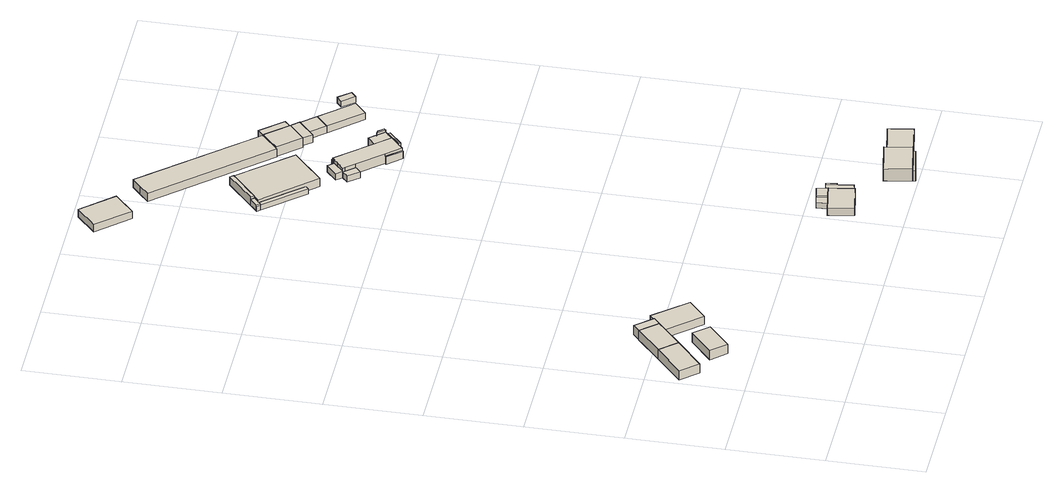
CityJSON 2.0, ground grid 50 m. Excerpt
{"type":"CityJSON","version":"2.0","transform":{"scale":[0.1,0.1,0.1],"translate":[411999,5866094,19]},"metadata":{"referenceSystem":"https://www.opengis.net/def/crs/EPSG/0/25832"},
"CityObjects":{
"building1":{"type":"Building","attributes":{"Gemeindeschluessel":"03454033","AbsoluteHoehe":"21.768","MittlereTraufHoehe":"26.454","Firsthoehe":"28.173","function":"31001_2000","roofType":"3100","measuredHeight":6.4},"address":[{"country":"Germany","locality":"Lorup"}],"geometry":[{"type":"MultiSurface","lod":"1","boundaries":[[[0,1,2,3]],[[4,5,6,7]],[[4,7,3,2]],[[5,4,2,1]],[[6,5,1,0]],[[7,6,0,3]]]}]},
"building2":{"type":"Building","attributes":{"Gemeindeschluessel":"03454033","AbsoluteHoehe":"21.895","MittlereTraufHoehe":"26.366","Firsthoehe":"28.577","function":"31001_2720","roofType":"3100","measuredHeight":6.68},"address":[{"country":"Germany","locality":"Lorup"}],"geometry":[{"type":"MultiSurface","lod":"1","boundaries":[[[8,9,10,11]],[[12,13,14,15]],[[12,15,11,10]],[[13,12,10,9]],[[14,13,9,8]],[[15,14,8,11]]]}]},
"building3":{"type":"Building","attributes":{"Gemeindeschluessel":"03454033","AbsoluteHoehe":"21.736","MittlereTraufHoehe":"26.945","Firsthoehe":"28.173","function":"31001_2000","roofType":"3100","measuredHeight":6.44},"address":[{"country":"Germany","locality":"Lorup"}],"geometry":[{"type":"MultiSurface","lod":"1","boundaries":[[[16,17,18,19,0,20,3]],[[21,22,23,24,25,26,27]],[[21,27,3,20]],[[22,21,20,0]],[[23,22,0,19]],[[24,23,19,18]],[[25,24,18,17]],[[26,25,17,16]],[[27,26,16,3]]]}]},
"building4":{"type":"Building","attributes":{"Gemeindeschluessel":"03454033","AbsoluteHoehe":"21.856","MittlereTraufHoehe":"26.454","Firsthoehe":"28.173","function":"51009_1610","roofType":"3100","measuredHeight":6.32},"address":[{"country":"Germany","locality":"Lorup"}],"geometry":[{"type":"MultiSurface","lod":"1","boundaries":[[[28,19,17,29]],[[30,31,32,33]],[[30,33,29,17]],[[31,30,17,19]],[[32,31,19,28]],[[33,32,28,29]]]}]},
"building5":{"type":"Building","attributes":{"Gemeindeschluessel":"03454033","AbsoluteHoehe":"21.873","MittlereTraufHoehe":"26.448","Firsthoehe":"28.452","function":"31001_2000","roofType":"3100","measuredHeight":6.58},"address":[{"country":"Germany","locality":"Lorup"}],"geometry":[{"type":"MultiSurface","lod":"1","boundaries":[[[34,35,36,37,38,39,40,41]],[[30,42,33,43,44,45,46,47]],[[30,47,41,40]],[[42,30,40,39]],[[33,42,39,38]],[[43,33,38,37]],[[44,43,37,36]],[[45,44,36,35]],[[46,45,35,34]],[[47,46,34,41]]]}]},
"building6":{"type":"Building","attributes":{"Gemeindeschluessel":"03454033","AbsoluteHoehe":"23.467","MittlereTraufHoehe":"26.296","Firsthoehe":"29.432","function":"31001_1000","roofType":"3200","measuredHeight":5.96},"address":[{"country":"Germany","locality":"Lorup","thoroughfareNumber":"8","thoroughfareName":"Alten Kuhlen"}],"children":["building6-1"],"geometry":[{"type":"MultiSurface","lod":"1","boundaries":[[[48,49,50,51,52,53,54]],[[55,56,57,58,59,60,61]],[[55,61,54,53]],[[56,55,53,52]],[[57,56,52,51]],[[58,57,51,50]],[[59,58,50,49]],[[48,62,63,49]],[[61,60,48,54]],[[62,60,59,63]]]}]},
"building6-1":{"type":"BuildingPart","attributes":{"AbsoluteHoehe":"23.467","MittlereTraufHoehe":"27.982","Firsthoehe":"29.317","roofType":"2100","measuredHeight":5.85},"parents":["building6"],"geometry":[{"type":"MultiSurface","lod":"1","boundaries":[[[62,64,65,66,63]],[[67,68,69,60,59]],[[67,59,63,66]],[[68,67,66,65]],[[69,68,65,64]],[[60,69,64,62]],[[59,60,62,63]]]}]},
"building7":{"type":"Building","attributes":{"Gemeindeschluessel":"03454033","AbsoluteHoehe":"23.553","MittlereTraufHoehe":"27.058","Firsthoehe":"28.518","function":"51009_1610","roofType":"2100","measuredHeight":4.96},"address":[{"country":"Germany","locality":"Lorup"}],"geometry":[{"type":"MultiSurface","lod":"1","boundaries":[[[70,71,72,73]],[[74,75,76,77]],[[74,77,73,72]],[[75,74,72,71]],[[76,75,71,70]],[[77,76,70,73]]]}]},
"building8":{"type":"Building","attributes":{"Gemeindeschluessel":"03454033","AbsoluteHoehe":"23.504","MittlereTraufHoehe":"26.177","Firsthoehe":"26.177","function":"31001_2000","roofType":"1000","measuredHeight":2.67},"address":[{"country":"Germany","locality":"Lorup"}],"children":["building8-1"],"geometry":[{"type":"MultiSurface","lod":"1","boundaries":[[[78,79,80,81]],[[61,69,82,83]],[[61,83,81,80]],[[69,61,80,79]],[[82,69,79,78]],[[81,83,84,85]],[[85,84,82,78]]]}]},
"building8-1":{"type":"BuildingPart","attributes":{"AbsoluteHoehe":"23.504","MittlereTraufHoehe":"26.177","Firsthoehe":"26.177","roofType":"1000","measuredHeight":2.67},"parents":["building8"],"geometry":[{"type":"MultiSurface","lod":"1","boundaries":[[[78,85,86,87]],[[88,84,82,89]],[[88,89,87,86]],[[84,88,86,85]],[[89,82,78,87]],[[82,84,85,78]]]}]},
"building9":{"type":"Building","attributes":{"Gemeindeschluessel":"03454033","AbsoluteHoehe":"19.671","MittlereTraufHoehe":"22.423","Firsthoehe":"25.758","function":"31001_2000","roofType":"3100","measuredHeight":6.09},"address":[{"country":"Germany","locality":"Lorup"}],"geometry":[{"type":"MultiSurface","lod":"1","boundaries":[[[90,91,92,93]],[[94,95,96,97]],[[94,97,93,92]],[[95,94,92,91]],[[96,95,91,90]],[[97,96,90,93]]]}]},
"building10":{"type":"Building","attributes":{"Gemeindeschluessel":"03454033","AbsoluteHoehe":"20.219","MittlereTraufHoehe":"23.829","Firsthoehe":"24.546","function":"51009_1610","roofType":"2100","measuredHeight":4.33},"address":[{"country":"Germany","locality":"Lorup"}],"geometry":[{"type":"MultiSurface","lod":"1","boundaries":[[[98,99,100,101]],[[102,103,104,105]],[[102,105,101,100]],[[103,102,100,99]],[[104,103,99,98]],[[105,104,98,101]]]}]},
"building11":{"type":"Building","attributes":{"Gemeindeschluessel":"03454033","AbsoluteHoehe":"23.822","MittlereTraufHoehe":"29.808","Firsthoehe":"32.218","function":"31001_2000","roofType":"3100","measuredHeight":8.4},"address":[{"country":"Germany","locality":"Lorup"}],"children":["building11-1","building11-2"],"geometry":[{"type":"MultiSurface","lod":"1","boundaries":[[[106,107,108,109]],[[110,111,112,113]],[[108,114,115,116,113,109]],[[107,117,118,119,110,108]],[[112,111,107,106]],[[113,112,106,109]],[[114,110,116,115]],[[117,111,119,118]]]}]},
"building11-1":{"type":"BuildingPart","attributes":{"AbsoluteHoehe":"23.822","MittlereTraufHoehe":"27.261","Firsthoehe":"28.859","roofType":"3100","measuredHeight":5.04},"parents":["building11"],"geometry":[{"type":"MultiSurface","lod":"1","boundaries":[[[114,120,121,115]],[[122,123,110,116]],[[122,116,115,121]],[[123,122,121,120]],[[110,123,120,114]],[[115,116,110,114]]]}]},
"building11-2":{"type":"BuildingPart","attributes":{"AbsoluteHoehe":"23.822","MittlereTraufHoehe":"29.808","Firsthoehe":"29.808","roofType":"1000","measuredHeight":5.99},"parents":["building11"],"geometry":[{"type":"MultiSurface","lod":"1","boundaries":[[[117,124,125,118]],[[126,127,111,119]],[[126,119,118,125]],[[127,126,125,124]],[[111,127,124,117]],[[118,119,111,117]]]}]},
"building12":{"type":"Building","attributes":{"name":"Güllegrube","Gemeindeschluessel":"03454033","AbsoluteHoehe":"20.213","MittlereTraufHoehe":"23.513","Firsthoehe":"26.453","function":"31001_2000","roofType":"3100","measuredHeight":6.24},"address":[{"country":"Germany","locality":"Lorup"}],"children":["building12-1","building12-2","building12-3"],"geometry":[{"type":"MultiSurface","lod":"1","boundaries":[[[128,129,130,131]],[[132,133,134,135]],[[132,135,131,130]],[[133,132,130,129]],[[128,136,137,138,133,129]],[[139,105,134,128]],[[136,134,138,137]],[[131,135,105,139]]]}]},
"building12-1":{"type":"BuildingPart","attributes":{"AbsoluteHoehe":"20.213","MittlereTraufHoehe":"23.857","Firsthoehe":"26.421","roofType":"3100","measuredHeight":6.21},"parents":["building12"],"geometry":[{"type":"MultiSurface","lod":"1","boundaries":[[[140,141,142,143]],[[104,144,135,105]],[[104,105,143,142]],[[144,104,142,141]],[[135,144,141,140]],[[143,139,131,140]],[[139,105,135,131]]]}]},
"building12-2":{"type":"BuildingPart","attributes":{"AbsoluteHoehe":"20.213","MittlereTraufHoehe":"23.302","Firsthoehe":"23.586","roofType":"2100","measuredHeight":3.37},"parents":["building12"],"geometry":[{"type":"MultiSurface","lod":"1","boundaries":[[[136,145,146,137]],[[147,148,134,138]],[[147,138,137,146]],[[148,147,146,145]],[[136,134,102,149,150,145]],[[149,102,148,150]],[[137,138,134,136]]]}]},
"building12-3":{"type":"BuildingPart","attributes":{"AbsoluteHoehe":"20.213","MittlereTraufHoehe":"23.03","Firsthoehe":"23.03","roofType":"1000","measuredHeight":2.82},"parents":["building12"],"geometry":[{"type":"MultiSurface","lod":"1","boundaries":[[[151,150,149,152]],[[102,148,153,103]],[[102,103,152,149]],[[153,148,150,151]],[[103,153,151,152]],[[148,102,149,150]]]}]},
"building13":{"type":"Building","attributes":{"Gemeindeschluessel":"03454033","AbsoluteHoehe":"20.931","MittlereTraufHoehe":"25.905","Firsthoehe":"27.95","function":"31001_1000","roofType":"3100","measuredHeight":7.02},"address":[{"country":"Germany","locality":"Lorup","thoroughfareNumber":"11","thoroughfareName":"Alten Kuhlen"}],"children":["building13-1","building13-2","building13-3","building13-4","building13-5","building13-6","building13-7"],"geometry":[{"type":"MultiSurface","lod":"1","boundaries":[[[154,155,156,157,158,159,160,161,162,163,164,165,166]],[[167,168,169,170,171,172,173,174,175,176,177,178,179]],[[165,180,181,166]],[[168,167,165,164]],[[163,182,183,164]],[[162,184,182,163]],[[161,185,186,162]],[[160,187,185,161]],[[173,188,189,159]],[[158,190,191,159]],[[175,174,158,157]],[[179,178,154,166]],[[180,167,179,181]],[[182,169,168,183]],[[184,170,169,182]],[[185,171,170,186]],[[172,171,185,187]],[[190,174,173,191]],[[176,175,157,156]],[[155,177,176,156]],[[178,177,155,154]]]}]},
"building13-1":{"type":"BuildingPart","attributes":{"AbsoluteHoehe":"20.931","MittlereTraufHoehe":"27.392","Firsthoehe":"27.392","roofType":"1000","measuredHeight":6.46},"parents":["building13"],"geometry":[{"type":"MultiSurface","lod":"1","boundaries":[[[192,193,194,195]],[[196,197,198,178]],[[194,199,156,155,154,195]],[[197,196,194,193]],[[198,197,193,192]],[[178,198,192,195]],[[156,176,177,155]],[[155,177,178,154]],[[199,196,176,156]]]}]},
"building13-2":{"type":"BuildingPart","attributes":{"BezugspunktDach":"2200","AbsoluteHoehe":"20.931","MittlereTraufHoehe":"27.69","Firsthoehe":"27.69","measuredHeight":6.76},"parents":["building13"],"geometry":[{"type":"MultiSurface","lod":"1","boundaries":[[[200,201,202,203]],[[204,205,206,207]],[[204,207,203,202]],[[205,204,202,201]],[[206,205,201,200]],[[203,207,208,209,200]],[[208,207,206,209]]]}]},
"building13-3":{"type":"BuildingPart","attributes":{"AbsoluteHoehe":"20.931","MittlereTraufHoehe":"25.199","Firsthoehe":"25.199","roofType":"1000","measuredHeight":4.27},"parents":["building13"],"geometry":[{"type":"MultiSurface","lod":"1","boundaries":[[[190,210,211,191]],[[212,213,174,173]],[[212,173,191,211]],[[213,212,211,210]],[[174,213,210,190]],[[173,174,190,191]]]}]},
"building13-4":{"type":"BuildingPart","attributes":{"AbsoluteHoehe":"20.931","MittlereTraufHoehe":"25.199","Firsthoehe":"25.199","roofType":"1000","measuredHeight":4.27},"parents":["building13"],"geometry":[{"type":"MultiSurface","lod":"1","boundaries":[[[214,181,180,215]],[[167,179,216,217]],[[167,217,215,180]],[[216,179,181,214]],[[217,216,214,215]],[[179,167,180,181]]]}]},
"building13-5":{"type":"BuildingPart","attributes":{"AbsoluteHoehe":"20.931","MittlereTraufHoehe":"25.885","Firsthoehe":"27.95","roofType":"5000","measuredHeight":7.02},"parents":["building13"],"geometry":[{"type":"MultiSurface","lod":"1","boundaries":[[[156,199,209,208,218,157]],[[219,207,206,196,176,175]],[[219,175,157,218]],[[207,219,218,208]],[[196,206,209,199]],[[206,207,208,209]],[[156,176,196,199]],[[157,175,176,156]]]}]},
"building13-6":{"type":"BuildingPart","attributes":{"AbsoluteHoehe":"20.931","MittlereTraufHoehe":"24.719","Firsthoehe":"24.719","roofType":"1000","measuredHeight":3.79},"parents":["building13"],"geometry":[{"type":"MultiSurface","lod":"1","boundaries":[[[186,187,220,221]],[[222,172,170,223]],[[222,223,221,220]],[[172,222,220,187]],[[223,170,186,221]],[[186,170,171,185]],[[185,171,172,187]]]}]},
"building13-7":{"type":"BuildingPart","attributes":{"AbsoluteHoehe":"20.931","MittlereTraufHoehe":"24.62","Firsthoehe":"25.183","roofType":"2100","measuredHeight":4.25},"parents":["building13"],"geometry":[{"type":"MultiSurface","lod":"1","boundaries":[[[224,183,182,184,225]],[[170,169,168,226,227]],[[170,227,225,184]],[[226,168,183,224]],[[227,226,224,225]],[[182,169,170,184]],[[168,169,182,183]]]}]},
"building14":{"type":"Building","attributes":{"Gemeindeschluessel":"03454033","AbsoluteHoehe":"19.672","MittlereTraufHoehe":"24.021","Firsthoehe":"25.122","function":"31001_2000","roofType":"3100","measuredHeight":5.45},"address":[{"country":"Germany","locality":"Lorup"}],"children":["building14-1"],"geometry":[{"type":"MultiSurface","lod":"1","boundaries":[[[228,229,230,231,232,233,234,235]],[[236,237,238,239,240,241,242,243]],[[236,243,235,234]],[[237,236,234,233]],[[238,237,233,232]],[[239,238,232,231]],[[240,239,231,230]],[[241,240,230,229]],[[228,242,241,229]],[[235,243,242,228]]]}]},
"building14-1":{"type":"BuildingPart","attributes":{"AbsoluteHoehe":"19.672","MittlereTraufHoehe":"24.785","Firsthoehe":"25.947","roofType":"3100","measuredHeight":6.28},"parents":["building14"],"geometry":[{"type":"MultiSurface","lod":"1","boundaries":[[[244,245,246,247,248,249]],[[242,241,250,251,252,243]],[[248,228,235,249]],[[247,229,228,242,248]],[[250,241,247,246]],[[251,250,246,245]],[[252,251,245,244]],[[243,252,244,249]],[[228,242,243,235]],[[229,241,242,228]]]}]},
"building15":{"type":"Building","attributes":{"Gemeindeschluessel":"03454033","AbsoluteHoehe":"20.666","MittlereTraufHoehe":"24.951","Firsthoehe":"25.948","function":"31001_2000","roofType":"3100","measuredHeight":5.28},"address":[{"country":"Germany","locality":"Lorup"}],"geometry":[{"type":"MultiSurface","lod":"1","boundaries":[[[253,254,255,246,245,244,256]],[[257,258,259,260,261,262,263]],[[257,263,256,244]],[[258,257,244,245]],[[259,258,245,246]],[[260,259,246,255]],[[261,260,255,254]],[[262,261,254,253]],[[263,262,253,256]]]}]},
"building16":{"type":"Building","attributes":{"Gemeindeschluessel":"03454033","AbsoluteHoehe":"20.442","MittlereTraufHoehe":"24.466","Firsthoehe":"24.466","function":"31001_2000","roofType":"1000","measuredHeight":4.02},"address":[{"country":"Germany","locality":"Lorup"}],"geometry":[{"type":"MultiSurface","lod":"1","boundaries":[[[264,265,266,267,268]],[[269,270,271,272,273]],[[269,273,268,267]],[[270,269,267,266]],[[271,270,266,265]],[[272,271,265,264]],[[273,272,264,268]]]}]},
"building17":{"type":"Building","attributes":{"Gemeindeschluessel":"03454033","AbsoluteHoehe":"20.84","MittlereTraufHoehe":"24.277","Firsthoehe":"25.82","function":"31001_2000","roofType":"3100","measuredHeight":4.98},"address":[{"country":"Germany","locality":"Lorup"}],"geometry":[{"type":"MultiSurface","lod":"1","boundaries":[[[274,275,276,277]],[[278,279,280,281]],[[278,281,277,276]],[[279,278,276,275]],[[280,279,275,274]],[[281,280,274,277]]]}]},
"building18":{"type":"Building","attributes":{"Gemeindeschluessel":"03454033","AbsoluteHoehe":"20.909","MittlereTraufHoehe":"24.277","Firsthoehe":"25.82","function":"31001_2000","roofType":"3100","measuredHeight":4.91},"address":[{"country":"Germany","locality":"Lorup"}],"geometry":[{"type":"MultiSurface","lod":"1","boundaries":[[[275,282,283,276]],[[284,285,286,287]],[[284,287,276,283]],[[285,284,283,282]],[[286,285,282,275]],[[287,286,275,276]]]}]},
"building19":{"type":"Building","attributes":{"Gemeindeschluessel":"03454033","BezugspunktDach":"4000","AbsoluteHoehe":"20.928","MittlereTraufHoehe":"24.428","Firsthoehe":"24.428","function":"31001_2000","measuredHeight":3.5},"address":[{"country":"Germany","locality":"Lorup"}],"geometry":[{"type":"MultiSurface","lod":"1","boundaries":[[[288,289,290,291]],[[292,293,294,295]],[[292,295,291,290]],[[293,292,290,289]],[[294,293,289,288]],[[295,294,288,291]]]}]}
},
"vertices":[
[161,961,83],[5,826,83],[81,739,83],[238,874,83],[81,739,28],[5,826,28],[161,961,28],[238,874,28],
[329,823,85],[200,711,85],[268,634,85],[396,746,85],[268,634,29],[200,711,29],[329,823,29],[396,746,29],
[338,962,83],[378,997,83],[340,1041,83],[301,1085,83],[199,918,83],[199,918,27],[161,961,27],[301,1085,27],[340,1041,27],[378,997,27],[338,962,27],[238,874,27],
[338,1117,83],[414,1028,83],[378,997,29],[301,1085,29],[338,1117,29],[414,1028,29],
[486,793,77],[538,839,77],[591,884,77],[444,1054,77],[414,1028,77],[391,1008,77],[378,997,77],[338,962,77],[391,1008,29],[444,1054,29],[591,884,29],[538,839,29],[486,793,29],[338,962,29],
[1645,402,89],[1587,392,89],[1533,383,89],[1481,374,89],[1503,243,89],[1667,272,89],[1666,279,89],[1667,272,45],[1503,243,45],[1481,374,45],[1533,383,45],[1587,392,45],[1645,402,45],[1666,279,45],[1645,402,88],[1587,392,88],
[1643,412,88],[1635,459,88],[1577,449,88],[1577,449,45],[1635,459,45],[1643,412,45],
[1577,449,79],[1531,439,79],[1533,383,79],[1587,392,79],[1533,383,46],[1531,439,46],[1577,449,46],[1587,392,46],
[1696,423,72],[1643,412,72],[1666,279,72],[1718,287,72],[1696,423,45],[1718,287,45],[1705,368,45],[1705,368,72],
[1716,370,72],[1707,425,72],[1716,370,45],[1707,425,45],
[717,3875,51],[862,3712,51],[972,3811,51],[827,3973,51],[972,3811,7],[862,3712,7],[717,3875,7],[827,3973,7],
[1074,3164,48],[1032,3127,48],[1046,3111,48],[1088,3148,48],[1046,3111,12],[1032,3127,12],[1074,3164,12],[1088,3148,12],
[1814,160,120],[1839,18,120],[2019,50,120],[1994,192,120],[2019,50,48],[1839,18,48],[1814,160,48],[1994,192,48],[2019,50,91],[1997,178,91],[1997,178,48],[1839,18,108],[2000,47,108],[2000,47,48],
[2210,84,91],[2187,212,91],[2187,212,48],[2210,84,48],
[1841,5,108],[2002,34,108],[2002,34,48],[1841,5,48],
[1061,3124,60],[1293,2861,60],[1467,3015,60],[1237,3279,60],[1467,3015,12],[1293,2861,12],[1061,3124,12],[1237,3279,12],[1061,3124,43],[1240,2921,43],[1240,2921,12],[1088,3148,60],
[1237,3279,61],[1223,3296,61],[1074,3164,61],[1088,3148,61],[1223,3296,12],
[1044,3108,43],[1222,2905,43],[1222,2905,12],[1044,3108,12],[1046,3111,40],[1044,3108,40],
[1030,3125,40],[1032,3127,40],[1030,3125,12],
[1623,2533,76],[1637,2546,76],[1675,2579,76],[1609,2653,76],[1510,2765,76],[1453,2829,76],[1438,2817,76],[1416,2796,76],[1378,2764,76],[1388,2753,76],[1426,2709,76],[1537,2583,76],[1600,2512,76],[1537,2583,19],[1426,2709,19],[1388,2753,19],[1378,2764,19],[1416,2796,19],[1438,2817,19],[1453,2829,19],[1510,2765,19],[1609,2653,19],[1675,2579,19],[1637,2546,19],[1623,2533,19],[1600,2512,19],[1537,2583,62],[1600,2512,62],[1388,2753,55],[1426,2709,55],[1378,2764,55],[1416,2796,57],[1378,2764,57],[1438,2817,57],[1438,2816,19],[1438,2816,76],[1510,2765,62],[1453,2829,62],
[1629,2525,84],[1704,2591,84],[1697,2599,84],[1623,2533,84],[1697,2599,19],[1704,2591,19],[1629,2525,19],[1697,2599,76],
[1718,2617,87],[1727,2625,87],[1702,2653,87],[1684,2654,87],[1702,2653,19],[1727,2625,19],[1718,2617,19],[1684,2654,19],[1684,2654,76],[1718,2617,76],
[1516,2769,62],[1459,2835,62],[1459,2835,19],[1516,2769,19],
[1593,2506,62],[1530,2577,62],[1593,2506,19],[1530,2577,19],
[1651,2691,76],[1651,2691,19],
[1412,2847,57],[1352,2794,57],[1412,2847,19],[1352,2794,19],
[1394,2680,55],[1346,2735,55],[1394,2680,19],[1346,2735,19],
[1556,3161,54],[1601,3202,54],[1607,3207,54],[1121,3756,54],[1069,3711,54],[1018,3665,54],[1505,3116,54],[1510,3120,54],[1505,3116,7],[1018,3665,7],[1069,3711,7],[1121,3756,7],[1607,3207,7],[1601,3202,7],[1556,3161,7],[1510,3120,7],
[1610,3007,62],[1656,3047,62],[1703,3087,62],[1601,3202,62],[1556,3161,62],[1510,3120,62],[1703,3087,7],[1656,3047,7],[1610,3007,7],
[1669,2986,62],[1692,3007,62],[1738,3048,62],[1646,2966,62],[1610,3007,17],[1656,3047,17],[1703,3087,17],[1738,3048,17],[1692,3007,17],[1669,2986,17],[1646,2966,17],
[1601,3202,55],[1703,3087,55],[1740,3121,55],[1639,3235,55],[1607,3207,55],[1639,3235,14],[1740,3121,14],[1703,3087,14],[1601,3202,14],[1607,3207,14],
[1669,2986,60],[1734,2913,60],[1804,2974,60],[1738,3048,60],[1804,2974,18],[1734,2913,18],[1669,2986,18],[1738,3048,18],
[1879,2749,60],[1949,2811,60],[1949,2811,19],[1879,2749,19],[1734,2913,19],[1804,2974,19],
[2012,2822,54],[2042,2849,54],[1991,2909,54],[1960,2883,54],[1991,2909,19],[2042,2849,19],[2012,2822,19],[1960,2883,19]
]}
